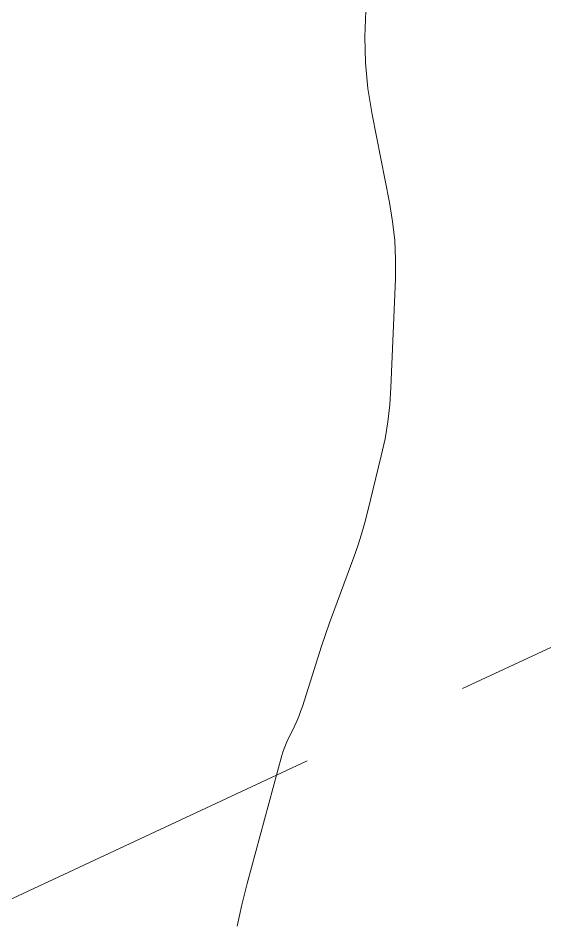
# Model space of a CAD drawing. Extents: x 2498567 to 2501210, y 7092229 to 7094464.
# Drawn here: x 2498937.66 to 2498951.1, y 7093330.4 to 7093353.43 of the extents above; entities that cross this region are included whole.
import ezdxf

# ---------------------------------------------------------------- set-up
doc = ezdxf.new("R2010")
doc.units = 0
doc.header["$MEASUREMENT"] = 0
doc.linetypes.add('HIDDEN', pattern=[0.375, 0.25, -0.125])
doc.layers.add('GRID', color=254, linetype='HIDDEN')
doc.layers.add('Level 31', color=254, linetype='Continuous', lineweight=0)

msp = doc.modelspace()

# ---------------------------------------------------------------- linework, layer by layer
at = {"layer": 'GRID', "color": 252, "linetype": 'HIDDEN', "lineweight": 0, "ltscale": 35}
msp.add_line((2498734.881, 7093236.492), (2500714.51, 7094159.551), dxfattribs=at)
at = {"layer": 'Level 31', "color": 35, "linetype": 'Continuous', "lineweight": 13}
for p, q in [((2498946.534, 7093353.612), (2498946.506, 7093352.948)), ((2498946.506, 7093352.948), (2498946.522, 7093352.287)), ((2498946.522, 7093352.287), (2498946.584, 7093351.628)), ((2498946.584, 7093351.628), (2498946.69, 7093350.972)), ((2498946.69, 7093350.972), (2498947.135, 7093348.723)), ((2498947.135, 7093348.723), (2498947.215, 7093348.24)), ((2498947.215, 7093348.24), (2498947.267, 7093347.755)), ((2498947.267, 7093347.755), (2498947.291, 7093347.267)), ((2498947.291, 7093347.267), (2498947.285, 7093346.778)), ((2498947.285, 7093346.778), (2498947.172, 7093344.007)), ((2498947.172, 7093344.007), (2498947.144, 7093343.567)), ((2498947.144, 7093343.567), (2498947.093, 7093343.129)), ((2498947.093, 7093343.129), (2498947.021, 7093342.695)), ((2498947.021, 7093342.695), (2498946.926, 7093342.264)), ((2498946.926, 7093342.264), (2498946.583, 7093340.86)), ((2498946.583, 7093340.86), (2498946.505, 7093340.56)), ((2498946.505, 7093340.56), (2498946.419, 7093340.263)), ((2498946.419, 7093340.263), (2498946.325, 7093339.969)), ((2498946.325, 7093339.969), (2498946.222, 7093339.677)), ((2498946.222, 7093339.677), (2498945.714, 7093338.3)), ((2498945.714, 7093338.3), (2498945.607, 7093338.004)), ((2498945.607, 7093338.004), (2498945.503, 7093337.707)), ((2498945.503, 7093337.707), (2498945.403, 7093337.409)), ((2498945.403, 7093337.409), (2498945.306, 7093337.11)), ((2498945.306, 7093337.11), (2498944.913, 7093335.874)), ((2498944.913, 7093335.874), (2498944.869, 7093335.746)), ((2498944.822, 7093335.619), (2498944.769, 7093335.494)), ((2498944.869, 7093335.746), (2498944.822, 7093335.619)), ((2498944.713, 7093335.371), (2498944.52, 7093334.972)), ((2498944.769, 7093335.494), (2498944.713, 7093335.371)), ((2498944.52, 7093334.972), (2498944.481, 7093334.885)), ((2498944.415, 7093334.708), (2498944.388, 7093334.617)), ((2498944.446, 7093334.797), (2498944.415, 7093334.708)), ((2498944.481, 7093334.885), (2498944.446, 7093334.797)), ((2498944.388, 7093334.617), (2498943.506, 7093331.354)), ((2498943.506, 7093331.354), (2498943.435, 7093331.083)), ((2498943.435, 7093331.083), (2498943.369, 7093330.811)), ((2498943.369, 7093330.811), (2498943.306, 7093330.538)), ((2498943.306, 7093330.538), (2498943.248, 7093330.264))]:
    msp.add_line(p, q, dxfattribs=at)

doc.saveas('drawing.dxf')
